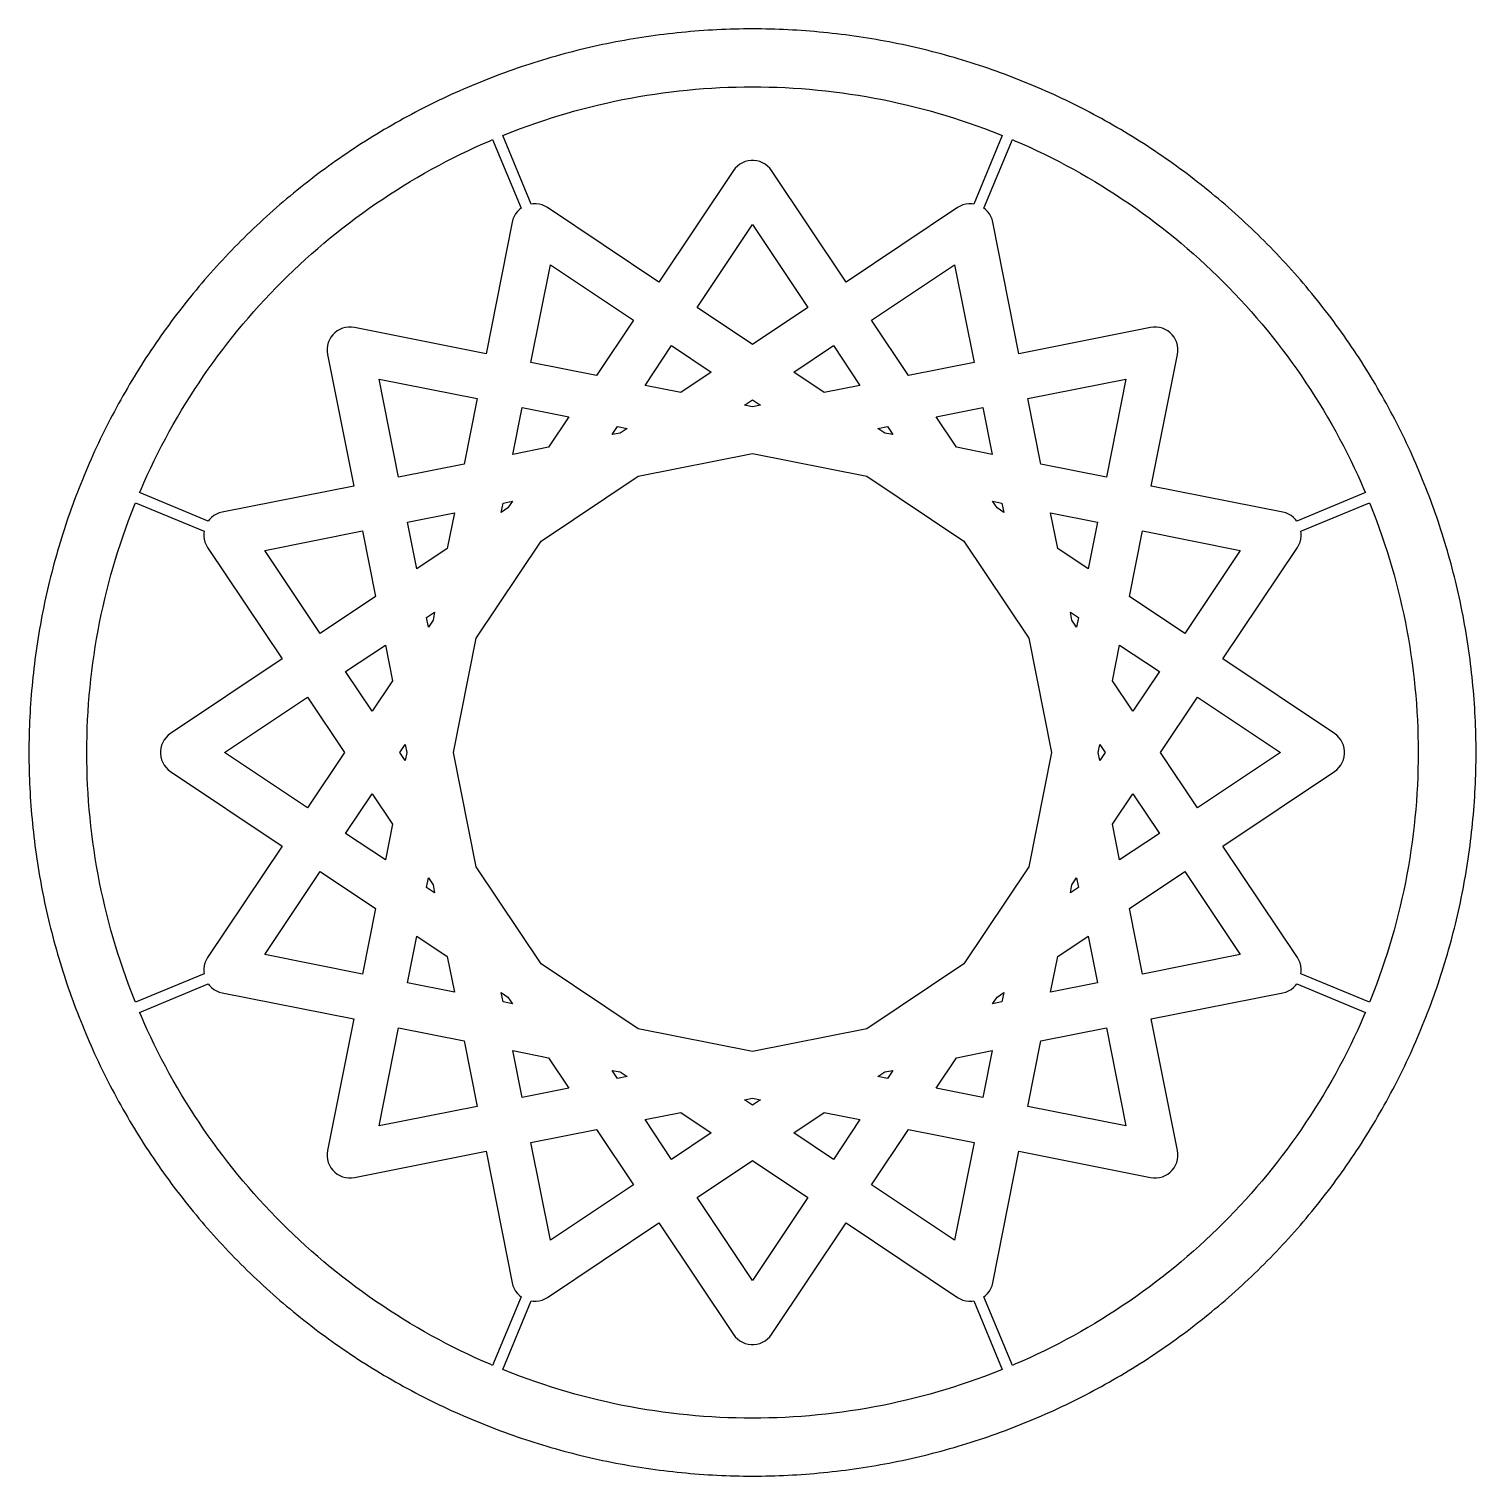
# Model space of a CAD drawing. Header units: metres. Extents: x 0 to 300, y 0 to 300.
import ezdxf

# ---------------------------------------------------------------- set-up
doc = ezdxf.new("R2010")
doc.units = ezdxf.units.M

msp = doc.modelspace()

# ---------------------------------------------------------------- linework, layer by layer
at = {"layer": 'CUT'}
for points in [[(299.9294, 154.6012), (299.8984, 155.5211), (299.8617, 156.4407), (299.8193, 157.3602), (299.7713, 158.2793), (299.7177, 159.1981), (299.6585, 160.1166), (299.5936, 161.0347), (299.523, 161.9524), (299.4469, 162.8696), (299.3651, 163.7863), (299.2777, 164.7026), (299.1847, 165.6182), (299.086, 166.5333), (298.9818, 167.4478), (298.8719, 168.3616), (298.7565, 169.2747), (298.6354, 170.1871), (298.5087, 171.0987), (298.3765, 172.0096), (298.2386, 172.9196), (298.0952, 173.8287), (297.9462, 174.737), (297.7916, 175.6443), (297.6315, 176.5506), (297.4658, 177.456), (297.2946, 178.3603), (297.1178, 179.2635), (296.9355, 180.1657), (296.7476, 181.0667), (296.5542, 181.9665), (296.3553, 182.8652), (296.1509, 183.7626), (295.941, 184.6587), (295.7256, 185.5535), (295.5047, 186.447), (295.2783, 187.3391), (295.0465, 188.2298), (294.8092, 189.1191), (294.5664, 190.0069), (294.3182, 190.8932), (294.0646, 191.778), (293.8055, 192.6611), (293.5411, 193.5427), (293.2712, 194.4226), (292.9959, 195.3009), (292.7153, 196.1774), (292.4292, 197.0523), (292.1378, 197.9253), (291.8411, 198.7965), (291.539, 199.6659), (291.2316, 200.5335), (290.9189, 201.3991), (290.6009, 202.2628), (290.2775, 203.1245), (289.9489, 203.9843), (289.615, 204.8419), (289.2759, 205.6976), (288.9315, 206.5511), (288.5819, 207.4025), (288.2271, 208.2518), (287.8671, 209.0988), (287.5019, 209.9436), (287.1315, 210.7862), (286.7559, 211.6265), (286.3752, 212.4644), (285.9894, 213.3), (285.5984, 214.1333), (285.2023, 214.9641), (284.8012, 215.7924), (284.3949, 216.6183), (283.9836, 217.4417), (283.5673, 218.2625), (283.1459, 219.0808), (282.7196, 219.8965), (282.2882, 220.7095), (281.8518, 221.5199), (281.4105, 222.3276), (280.9642, 223.1325), (280.513, 223.9347), (280.0569, 224.7342), (279.5959, 225.5308), (279.13, 226.3245), (278.6593, 227.1154), (278.1837, 227.9034), (277.7033, 228.6885), (277.2181, 229.4705), (276.728, 230.2496), (276.2332, 231.0257), (275.7337, 231.7987), (275.2294, 232.5687), (274.7204, 233.3355), (274.2068, 234.0992), (273.6884, 234.8598), (273.1654, 235.6171), (272.6377, 236.3712), (272.1054, 237.1221), (271.5686, 237.8697), (271.0271, 238.614), (270.4811, 239.3549), (269.9306, 240.0925), (269.3755, 240.8267), (268.816, 241.5574), (268.252, 242.2847), (267.6835, 243.0086), (267.1106, 243.7289), (266.5333, 244.4457), (265.9516, 245.159), (265.3655, 245.8687), (264.7751, 246.5747), (264.1804, 247.2772), (263.5813, 247.9759), (262.978, 248.671), (262.3705, 249.3624), (261.7587, 250.05), (261.1427, 250.7338), (260.5225, 251.4139), (259.8981, 252.0901), (259.2697, 252.7626), (258.6371, 253.4311), (258.0004, 254.0957), (257.3596, 254.7564), (256.7148, 255.4132), (256.066, 256.066), (255.4132, 256.7148), (254.7564, 257.3596), (254.0957, 258.0004), (253.4311, 258.6371), (252.7626, 259.2697), (252.0901, 259.8981), (251.4139, 260.5225), (250.7338, 261.1427), (250.05, 261.7587), (249.3624, 262.3705), (248.671, 262.978), (247.9759, 263.5813), (247.2772, 264.1804), (246.5747, 264.7751), (245.8687, 265.3655), (245.159, 265.9516), (244.4457, 266.5333), (243.7289, 267.1106), (243.0086, 267.6835), (242.2847, 268.252), (241.5574, 268.816), (240.8267, 269.3755), (240.0925, 269.9306), (239.3549, 270.4811), (238.614, 271.0271), (237.8697, 271.5686), (237.1221, 272.1054), (236.3712, 272.6377), (235.6171, 273.1654), (234.8598, 273.6884), (234.0992, 274.2068), (233.3355, 274.7204), (232.5687, 275.2294), (231.7987, 275.7337), (231.0257, 276.2332), (230.2496, 276.728), (229.4705, 277.2181), (228.6885, 277.7033), (227.9034, 278.1837), (227.1154, 278.6593), (226.3245, 279.13), (225.5308, 279.5959), (224.7342, 280.0569), (223.9347, 280.513), (223.1325, 280.9642), (222.3276, 281.4105), (221.5199, 281.8518), (220.7095, 282.2882), (219.8965, 282.7196), (219.0808, 283.1459), (218.2625, 283.5673), (217.4417, 283.9836), (216.6183, 284.3949), (215.7924, 284.8012), (214.9641, 285.2023), (214.1333, 285.5984), (213.3, 285.9894), (212.4644, 286.3752), (211.6265, 286.7559), (210.7862, 287.1315), (209.9436, 287.5019), (209.0988, 287.8671), (208.2518, 288.2271), (207.4025, 288.5819), (206.5511, 288.9315), (205.6976, 289.2759), (204.8419, 289.615), (203.9843, 289.9489), (203.1245, 290.2775), (202.2628, 290.6009), (201.3991, 290.9189), (200.5335, 291.2316), (199.6659, 291.539), (198.7965, 291.8411), (197.9253, 292.1378), (197.0523, 292.4292), (196.1774, 292.7153), (195.3009, 292.9959), (194.4226, 293.2712), (193.5427, 293.5411), (192.6611, 293.8055), (191.778, 294.0646), (190.8932, 294.3182), (190.0069, 294.5664), (189.1191, 294.8092), (188.2298, 295.0465), (187.3391, 295.2783), (186.447, 295.5047), (185.5535, 295.7256), (184.6587, 295.941), (183.7626, 296.1509), (182.8652, 296.3553), (181.9665, 296.5542), (181.0667, 296.7476), (180.1657, 296.9355), (179.2635, 297.1178), (178.3603, 297.2946), (177.456, 297.4658), (176.5506, 297.6315), (175.6443, 297.7916), (174.737, 297.9462), (173.8287, 298.0952), (172.9196, 298.2386), (172.0096, 298.3765), (171.0987, 298.5087), (170.1871, 298.6354), (169.2747, 298.7565), (168.3616, 298.8719), (167.4478, 298.9818), (166.5333, 299.086), (165.6182, 299.1847), (164.7026, 299.2777), (163.7863, 299.3651), (162.8696, 299.4469), (161.9524, 299.523), (161.0347, 299.5936), (160.1166, 299.6585), (159.1981, 299.7177), (158.2793, 299.7713), (157.3602, 299.8193), (156.4407, 299.8617), (155.5211, 299.8984), (154.6012, 299.9294), (153.6812, 299.9548), (152.761, 299.9746), (151.8407, 299.9887), (150.9204, 299.9972), (150, 300), (149.0796, 299.9972), (148.1593, 299.9887), (147.239, 299.9746), (146.3188, 299.9548), (145.3988, 299.9294), (144.4789, 299.8984), (143.5593, 299.8617), (142.6398, 299.8193), (141.7207, 299.7713), (140.8019, 299.7177), (139.8834, 299.6585), (138.9653, 299.5936), (138.0476, 299.523), (137.1304, 299.4469), (136.2137, 299.3651), (135.2974, 299.2777), (134.3818, 299.1847), (133.4667, 299.086), (132.5522, 298.9818), (131.6384, 298.8719), (130.7253, 298.7565), (129.8129, 298.6354), (128.9013, 298.5087), (127.9904, 298.3765), (127.0804, 298.2386), (126.1713, 298.0952), (125.263, 297.9462), (124.3557, 297.7916), (123.4494, 297.6315), (122.544, 297.4658), (121.6397, 297.2946), (120.7365, 297.1178), (119.8343, 296.9355), (118.9333, 296.7476), (118.0335, 296.5542), (117.1348, 296.3553), (116.2374, 296.1509), (115.3413, 295.941), (114.4465, 295.7256), (113.553, 295.5047), (112.6609, 295.2783), (111.7702, 295.0465), (110.8809, 294.8092), (109.9931, 294.5664), (109.1068, 294.3182), (108.222, 294.0646), (107.3389, 293.8055), (106.4573, 293.5411), (105.5774, 293.2712), (104.6991, 292.9959), (103.8226, 292.7153), (102.9477, 292.4292), (102.0747, 292.1378), (101.2035, 291.8411), (100.3341, 291.539), (99.4665, 291.2316), (98.6009, 290.9189), (97.7372, 290.6009), (96.8755, 290.2775), (96.0157, 289.9489), (95.1581, 289.615), (94.3024, 289.2759), (93.4489, 288.9315), (92.5975, 288.5819), (91.7482, 288.2271), (90.9012, 287.8671), (90.0564, 287.5019), (89.2138, 287.1315), (88.3735, 286.7559), (87.5356, 286.3752), (86.7, 285.9894), (85.8667, 285.5984), (85.0359, 285.2023), (84.2076, 284.8012), (83.3817, 284.3949), (82.5583, 283.9836), (81.7375, 283.5673), (80.9192, 283.1459), (80.1035, 282.7196), (79.2905, 282.2882), (78.4801, 281.8518), (77.6724, 281.4105), (76.8675, 280.9642), (76.0653, 280.513), (75.2658, 280.0569), (74.4692, 279.5959), (73.6755, 279.13), (72.8846, 278.6593), (72.0966, 278.1837), (71.3115, 277.7033), (70.5295, 277.2181), (69.7504, 276.728), (68.9743, 276.2332), (68.2013, 275.7337), (67.4313, 275.2294), (66.6645, 274.7204), (65.9008, 274.2068), (65.1402, 273.6884), (64.3829, 273.1654), (63.6288, 272.6377), (62.8779, 272.1054), (62.1303, 271.5686), (61.386, 271.0271), (60.6451, 270.4811), (59.9075, 269.9306), (59.1733, 269.3755), (58.4426, 268.816), (57.7153, 268.252), (56.9914, 267.6835), (56.2711, 267.1106), (55.5543, 266.5333), (54.841, 265.9516), (54.1313, 265.3655), (53.4253, 264.7751), (52.7228, 264.1804), (52.0241, 263.5813), (51.329, 262.978), (50.6376, 262.3705), (49.95, 261.7587), (49.2662, 261.1427), (48.5861, 260.5225), (47.9099, 259.8981), (47.2374, 259.2697), (46.5689, 258.6371), (45.9043, 258.0004), (45.2436, 257.3596), (44.5868, 256.7148), (43.934, 256.066), (43.2852, 255.4132), (42.6404, 254.7564), (41.9996, 254.0957), (41.3629, 253.4311), (40.7303, 252.7626), (40.1019, 252.0901), (39.4775, 251.4139), (38.8573, 250.7338), (38.2413, 250.05), (37.6295, 249.3624), (37.022, 248.671), (36.4187, 247.9759), (35.8196, 247.2772), (35.2249, 246.5747), (34.6345, 245.8687), (34.0484, 245.159), (33.4667, 244.4457), (32.8894, 243.7289), (32.3165, 243.0086), (31.748, 242.2847), (31.184, 241.5574), (30.6245, 240.8267), (30.0694, 240.0925), (29.5189, 239.3549), (28.9729, 238.614), (28.4314, 237.8697), (27.8946, 237.1221), (27.3623, 236.3712), (26.8346, 235.6171), (26.3116, 234.8598), (25.7932, 234.0992), (25.2796, 233.3355), (24.7706, 232.5687), (24.2663, 231.7987), (23.7668, 231.0257), (23.272, 230.2496), (22.7819, 229.4705), (22.2967, 228.6885), (21.8163, 227.9034), (21.3407, 227.1154), (20.87, 226.3245), (20.4041, 225.5308), (19.9431, 224.7342), (19.487, 223.9347), (19.0358, 223.1325), (18.5895, 222.3276), (18.1482, 221.5199), (17.7118, 220.7095), (17.2804, 219.8965), (16.8541, 219.0808), (16.4327, 218.2625), (16.0164, 217.4417), (15.6051, 216.6183), (15.1988, 215.7924), (14.7977, 214.9641), (14.4016, 214.1333), (14.0106, 213.3), (13.6248, 212.4644), (13.2441, 211.6265), (12.8685, 210.7862), (12.4981, 209.9436), (12.1329, 209.0988), (11.7729, 208.2518), (11.4181, 207.4025), (11.0685, 206.5511), (10.7241, 205.6976), (10.385, 204.8419), (10.0511, 203.9843), (9.7225, 203.1245), (9.3991, 202.2628), (9.0811, 201.3991), (8.7684, 200.5335), (8.461, 199.6659), (8.1589, 198.7965), (7.8622, 197.9253), (7.5708, 197.0523), (7.2847, 196.1774), (7.0041, 195.3009), (6.7288, 194.4226), (6.4589, 193.5427), (6.1945, 192.6611), (5.9354, 191.778), (5.6818, 190.8932), (5.4336, 190.0069), (5.1908, 189.1191), (4.9535, 188.2298), (4.7217, 187.3391), (4.4953, 186.447), (4.2744, 185.5535), (4.059, 184.6587), (3.8491, 183.7626), (3.6447, 182.8652), (3.4458, 181.9665), (3.2524, 181.0667), (3.0645, 180.1657), (2.8822, 179.2635), (2.7054, 178.3603), (2.5342, 177.456), (2.3685, 176.5506), (2.2084, 175.6443), (2.0538, 174.737), (1.9048, 173.8287), (1.7614, 172.9196), (1.6235, 172.0096), (1.4913, 171.0987), (1.3646, 170.1871), (1.2435, 169.2747), (1.1281, 168.3616), (1.0182, 167.4478), (0.914, 166.5333), (0.8153, 165.6182), (0.7223, 164.7026), (0.6349, 163.7863), (0.5531, 162.8696), (0.477, 161.9524), (0.4064, 161.0347), (0.3415, 160.1166), (0.2823, 159.1981), (0.2287, 158.2793), (0.1807, 157.3602), (0.1383, 156.4407), (0.1016, 155.5211), (0.0706, 154.6012), (0.0452, 153.6812), (0.0254, 152.761), (0.0113, 151.8407), (0.0028, 150.9204), (0, 150), (0.0028, 149.0796), (0.0113, 148.1593), (0.0254, 147.239), (0.0452, 146.3188), (0.0706, 145.3988), (0.1016, 144.4789), (0.1383, 143.5593), (0.1807, 142.6398), (0.2287, 141.7207), (0.2823, 140.8019), (0.3415, 139.8834), (0.4064, 138.9653), (0.477, 138.0476), (0.5531, 137.1304), (0.6349, 136.2137), (0.7223, 135.2974), (0.8153, 134.3818), (0.914, 133.4667), (1.0182, 132.5522), (1.1281, 131.6384), (1.2435, 130.7253), (1.3646, 129.8129), (1.4913, 128.9013), (1.6235, 127.9904), (1.7614, 127.0804), (1.9048, 126.1713), (2.0538, 125.263), (2.2084, 124.3557), (2.3685, 123.4494), (2.5342, 122.544), (2.7054, 121.6397), (2.8822, 120.7365), (3.0645, 119.8343), (3.2524, 118.9333), (3.4458, 118.0335), (3.6447, 117.1348), (3.8491, 116.2374), (4.059, 115.3413), (4.2744, 114.4465), (4.4953, 113.553), (4.7217, 112.6609), (4.9535, 111.7702), (5.1908, 110.8809), (5.4336, 109.9931), (5.6818, 109.1068), (5.9354, 108.222), (6.1945, 107.3389), (6.4589, 106.4573), (6.7288, 105.5774), (7.0041, 104.6991), (7.2847, 103.8226), (7.5708, 102.9477), (7.8622, 102.0747), (8.1589, 101.2035), (8.461, 100.3341), (8.7684, 99.4665), (9.0811, 98.6009), (9.3991, 97.7372), (9.7225, 96.8755), (10.0511, 96.0157), (10.385, 95.1581), (10.7241, 94.3024), (11.0685, 93.4489), (11.4181, 92.5975), (11.7729, 91.7482), (12.1329, 90.9012), (12.4981, 90.0564), (12.8685, 89.2138), (13.2441, 88.3735), (13.6248, 87.5356), (14.0106, 86.7), (14.4016, 85.8667), (14.7977, 85.0359), (15.1988, 84.2076), (15.6051, 83.3817), (16.0164, 82.5583), (16.4327, 81.7375), (16.8541, 80.9192), (17.2804, 80.1035), (17.7118, 79.2905), (18.1482, 78.4801), (18.5895, 77.6724), (19.0358, 76.8675), (19.487, 76.0653), (19.9431, 75.2658), (20.4041, 74.4692), (20.87, 73.6755), (21.3407, 72.8846), (21.8163, 72.0966), (22.2967, 71.3115), (22.7819, 70.5295), (23.272, 69.7504), (23.7668, 68.9743), (24.2663, 68.2013), (24.7706, 67.4313), (25.2796, 66.6645), (25.7932, 65.9008), (26.3116, 65.1402), (26.8346, 64.3829), (27.3623, 63.6288), (27.8946, 62.8779), (28.4314, 62.1303), (28.9729, 61.386), (29.5189, 60.6451), (30.0694, 59.9075), (30.6245, 59.1733), (31.184, 58.4426), (31.748, 57.7153), (32.3165, 56.9914), (32.8894, 56.2711), (33.4667, 55.5543), (34.0484, 54.841), (34.6345, 54.1313), (35.2249, 53.4253), (35.8196, 52.7228), (36.4187, 52.0241), (37.022, 51.329), (37.6295, 50.6376), (38.2413, 49.95), (38.8573, 49.2662), (39.4775, 48.5861), (40.1019, 47.9099), (40.7303, 47.2374), (41.3629, 46.5689), (41.9996, 45.9043), (42.6404, 45.2436), (43.2852, 44.5868), (43.934, 43.934), (44.5868, 43.2852), (45.2436, 42.6404), (45.9043, 41.9996), (46.5689, 41.3629), (47.2374, 40.7303), (47.9099, 40.1019), (48.5861, 39.4775), (49.2662, 38.8573), (49.95, 38.2413), (50.6376, 37.6295), (51.329, 37.022), (52.0241, 36.4187), (52.7228, 35.8196), (53.4253, 35.2249), (54.1313, 34.6345), (54.841, 34.0484), (55.5543, 33.4667), (56.2711, 32.8894), (56.9914, 32.3165), (57.7153, 31.748), (58.4426, 31.184), (59.1733, 30.6245), (59.9075, 30.0694), (60.6451, 29.5189), (61.386, 28.9729), (62.1303, 28.4314), (62.8779, 27.8946), (63.6288, 27.3623), (64.3829, 26.8346), (65.1402, 26.3116), (65.9008, 25.7932), (66.6645, 25.2796), (67.4313, 24.7706), (68.2013, 24.2663), (68.9743, 23.7668), (69.7504, 23.272), (70.5295, 22.7819), (71.3115, 22.2967), (72.0966, 21.8163), (72.8846, 21.3407), (73.6755, 20.87), (74.4692, 20.4041), (75.2658, 19.9431), (76.0653, 19.487), (76.8675, 19.0358), (77.6724, 18.5895), (78.4801, 18.1482), (79.2905, 17.7118), (80.1035, 17.2804), (80.9192, 16.8541), (81.7375, 16.4327), (82.5583, 16.0164), (83.3817, 15.6051), (84.2076, 15.1988), (85.0359, 14.7977), (85.8667, 14.4016), (86.7, 14.0106), (87.5356, 13.6248), (88.3735, 13.2441), (89.2138, 12.8685), (90.0564, 12.4981), (90.9012, 12.1329), (91.7482, 11.7729), (92.5975, 11.4181), (93.4489, 11.0685), (94.3024, 10.7241), (95.1581, 10.385), (96.0157, 10.0511), (96.8755, 9.7225), (97.7372, 9.3991), (98.6009, 9.0811), (99.4665, 8.7684), (100.3341, 8.461), (101.2035, 8.1589), (102.0747, 7.8622), (102.9477, 7.5708), (103.8226, 7.2847), (104.6991, 7.0041), (105.5774, 6.7288), (106.4573, 6.4589), (107.3389, 6.1945), (108.222, 5.9354), (109.1068, 5.6818), (109.9931, 5.4336), (110.8809, 5.1908), (111.7702, 4.9535), (112.6609, 4.7217), (113.553, 4.4953), (114.4465, 4.2744), (115.3413, 4.059), (116.2374, 3.8491), (117.1348, 3.6447), (118.0335, 3.4458), (118.9333, 3.2524), (119.8343, 3.0645), (120.7365, 2.8822), (121.6397, 2.7054), (122.544, 2.5342), (123.4494, 2.3685), (124.3557, 2.2084), (125.263, 2.0538), (126.1713, 1.9048), (127.0804, 1.7614), (127.9904, 1.6235), (128.9013, 1.4913), (129.8129, 1.3646), (130.7253, 1.2435), (131.6384, 1.1281), (132.5522, 1.0182), (133.4667, 0.914), (134.3818, 0.8153), (135.2974, 0.7223), (136.2137, 0.6349), (137.1304, 0.5531), (138.0476, 0.477), (138.9653, 0.4064), (139.8834, 0.3415), (140.8019, 0.2823), (141.7207, 0.2287), (142.6398, 0.1807), (143.5593, 0.1383), (144.4789, 0.1016), (145.3988, 0.0706), (146.3188, 0.0452), (147.239, 0.0254), (148.1593, 0.0113), (149.0796, 0.0028), (150, 0), (150.9204, 0.0028), (151.8407, 0.0113), (152.761, 0.0254), (153.6812, 0.0452), (154.6012, 0.0706), (155.5211, 0.1016), (156.4407, 0.1383), (157.3602, 0.1807), (158.2793, 0.2287), (159.1981, 0.2823), (160.1166, 0.3415), (161.0347, 0.4064), (161.9524, 0.477), (162.8696, 0.5531), (163.7863, 0.6349), (164.7026, 0.7223), (165.6182, 0.8153), (166.5333, 0.914), (167.4478, 1.0182), (168.3616, 1.1281), (169.2747, 1.2435), (170.1871, 1.3646), (171.0987, 1.4913), (172.0096, 1.6235), (172.9196, 1.7614), (173.8287, 1.9048), (174.737, 2.0538), (175.6443, 2.2084), (176.5506, 2.3685), (177.456, 2.5342), (178.3603, 2.7054), (179.2635, 2.8822), (180.1657, 3.0645), (181.0667, 3.2524), (181.9665, 3.4458), (182.8652, 3.6447), (183.7626, 3.8491), (184.6587, 4.059), (185.5535, 4.2744), (186.447, 4.4953), (187.3391, 4.7217), (188.2298, 4.9535), (189.1191, 5.1908), (190.0069, 5.4336), (190.8932, 5.6818), (191.778, 5.9354), (192.6611, 6.1945), (193.5427, 6.4589), (194.4226, 6.7288), (195.3009, 7.0041), (196.1774, 7.2847), (197.0523, 7.5708), (197.9253, 7.8622), (198.7965, 8.1589), (199.6659, 8.461), (200.5335, 8.7684), (201.3991, 9.0811), (202.2628, 9.3991), (203.1245, 9.7225), (203.9843, 10.0511), (204.8419, 10.385), (205.6976, 10.7241), (206.5511, 11.0685), (207.4025, 11.4181), (208.2518, 11.7729), (209.0988, 12.1329), (209.9436, 12.4981), (210.7862, 12.8685), (211.6265, 13.2441), (212.4644, 13.6248), (213.3, 14.0106), (214.1333, 14.4016), (214.9641, 14.7977), (215.7924, 15.1988), (216.6183, 15.6051), (217.4417, 16.0164), (218.2625, 16.4327), (219.0808, 16.8541), (219.8965, 17.2804), (220.7095, 17.7118), (221.5199, 18.1482), (222.3276, 18.5895), (223.1325, 19.0358), (223.9347, 19.487), (224.7342, 19.9431), (225.5308, 20.4041), (226.3245, 20.87), (227.1154, 21.3407), (227.9034, 21.8163), (228.6885, 22.2967), (229.4705, 22.7819), (230.2496, 23.272), (231.0257, 23.7668), (231.7987, 24.2663), (232.5687, 24.7706), (233.3355, 25.2796), (234.0992, 25.7932), (234.8598, 26.3116), (235.6171, 26.8346), (236.3712, 27.3623), (237.1221, 27.8946), (237.8697, 28.4314), (238.614, 28.9729), (239.3549, 29.5189), (240.0925, 30.0694), (240.8267, 30.6245), (241.5574, 31.184), (242.2847, 31.748), (243.0086, 32.3165), (243.7289, 32.8894), (244.4457, 33.4667), (245.159, 34.0484), (245.8687, 34.6345), (246.5747, 35.2249), (247.2772, 35.8196), (247.9759, 36.4187), (248.671, 37.022), (249.3624, 37.6295), (250.05, 38.2413), (250.7338, 38.8573), (251.4139, 39.4775), (252.0901, 40.1019), (252.7626, 40.7303), (253.4311, 41.3629), (254.0957, 41.9996), (254.7564, 42.6404), (255.4132, 43.2852), (256.066, 43.934), (256.7148, 44.5868), (257.3596, 45.2436), (258.0004, 45.9043), (258.6371, 46.5689), (259.2697, 47.2374), (259.8981, 47.9099), (260.5225, 48.5861), (261.1427, 49.2662), (261.7587, 49.95), (262.3705, 50.6376), (262.978, 51.329), (263.5813, 52.0241), (264.1804, 52.7228), (264.7751, 53.4253), (265.3655, 54.1313), (265.9516, 54.841), (266.5333, 55.5543), (267.1106, 56.2711), (267.6835, 56.9914), (268.252, 57.7153), (268.816, 58.4426), (269.3755, 59.1733), (269.9306, 59.9075), (270.4811, 60.6451), (271.0271, 61.386), (271.5686, 62.1303), (272.1054, 62.8779), (272.6377, 63.6288), (273.1654, 64.3829), (273.6884, 65.1402), (274.2068, 65.9008), (274.7204, 66.6645), (275.2294, 67.4313), (275.7337, 68.2013), (276.2332, 68.9743), (276.728, 69.7504), (277.2181, 70.5295), (277.7033, 71.3115), (278.1837, 72.0966), (278.6593, 72.8846), (279.13, 73.6755), (279.5959, 74.4692), (280.0569, 75.2658), (280.513, 76.0653), (280.9642, 76.8675), (281.4105, 77.6724), (281.8518, 78.4801), (282.2882, 79.2905), (282.7196, 80.1035), (283.1459, 80.9192), (283.5673, 81.7375), (283.9836, 82.5583), (284.3949, 83.3817), (284.8012, 84.2076), (285.2023, 85.0359), (285.5984, 85.8667), (285.9894, 86.7), (286.3752, 87.5356), (286.7559, 88.3735), (287.1315, 89.2138), (287.5019, 90.0564), (287.8671, 90.9012), (288.2271, 91.7482), (288.5819, 92.5975), (288.9315, 93.4489), (289.2759, 94.3024), (289.615, 95.1581), (289.9489, 96.0157), (290.2775, 96.8755), (290.6009, 97.7372), (290.9189, 98.6009), (291.2316, 99.4665), (291.539, 100.3341), (291.8411, 101.2035), (292.1378, 102.0747), (292.4292, 102.9477), (292.7153, 103.8226), (292.9959, 104.6991), (293.2712, 105.5774), (293.5411, 106.4573), (293.8055, 107.3389), (294.0646, 108.222), (294.3182, 109.1068), (294.5664, 109.9931), (294.8092, 110.8809), (295.0465, 111.7702), (295.2783, 112.6609), (295.5047, 113.553), (295.7256, 114.4465), (295.941, 115.3413), (296.1509, 116.2374), (296.3553, 117.1348), (296.5542, 118.0335), (296.7476, 118.9333), (296.9355, 119.8343), (297.1178, 120.7365), (297.2946, 121.6397), (297.4658, 122.544), (297.6315, 123.4494), (297.7916, 124.3557), (297.9462, 125.263), (298.0952, 126.1713), (298.2386, 127.0804), (298.3765, 127.9904), (298.5087, 128.9013), (298.6354, 129.8129), (298.7565, 130.7253), (298.8719, 131.6384), (298.9818, 132.5522), (299.086, 133.4667), (299.1847, 134.3818), (299.2777, 135.2974), (299.3651, 136.2137), (299.4469, 137.1304), (299.523, 138.0476), (299.5936, 138.9653), (299.6585, 139.8834), (299.7177, 140.8019), (299.7713, 141.7207), (299.8193, 142.6398), (299.8617, 143.5593), (299.8984, 144.4789), (299.9294, 145.3988), (299.9548, 146.3188), (299.9746, 147.239), (299.9887, 148.1593), (299.9972, 149.0796), (300, 150), (299.9972, 150.9204), (299.9887, 151.8407), (299.9746, 152.761), (299.9548, 153.6812), (299.9294, 154.6012)], [(98.2548, 277.9289), (98.7582, 278.1338), (100.3345, 278.753), (101.9182, 279.3528), (103.5092, 279.9331), (105.1072, 280.4938), (106.7119, 281.0349), (108.3232, 281.5562), (109.9407, 282.0578), (111.5643, 282.5394), (113.1936, 283.0011), (114.8285, 283.4428), (116.4687, 283.8643), (118.114, 284.2657), (119.764, 284.6469), (121.4186, 285.0078), (123.0775, 285.3484), (124.7405, 285.6686), (126.4073, 285.9683), (128.0776, 286.2476), (129.7512, 286.5064), (131.4279, 286.7446), (133.1073, 286.9622), (134.7893, 287.1592), (136.4736, 287.3355), (138.16, 287.4911), (139.8481, 287.6261), (141.5377, 287.7403), (143.2287, 287.8338), (144.9206, 287.9065), (146.6133, 287.9584), (148.3065, 287.9896), (150, 288), (151.6935, 287.9896), (153.3867, 287.9584), (155.0794, 287.9065), (156.7713, 287.8338), (158.4623, 287.7403), (160.1519, 287.6261), (161.84, 287.4911), (163.5264, 287.3355), (165.2107, 287.1592), (166.8927, 286.9622), (168.5721, 286.7446), (170.2488, 286.5064), (171.9224, 286.2476), (173.5927, 285.9683), (175.2595, 285.6686), (176.9225, 285.3484), (178.5814, 285.0078), (180.236, 284.6469), (181.886, 284.2657), (183.5313, 283.8643), (185.1715, 283.4428), (186.8064, 283.0011), (188.4357, 282.5394), (190.0593, 282.0578), (191.6768, 281.5562), (193.2881, 281.0349), (194.8928, 280.4938), (196.4908, 279.9331), (198.0818, 279.3528), (199.6655, 278.753), (201.2418, 278.1338), (201.7452, 277.9289), (195.8541, 263.7067), (195.4673, 263.7576), (194.846, 263.7576), (194.23, 263.6765), (193.6298, 263.5157), (193.0558, 263.2779), (192.5177, 262.9673), (169.3977, 247.519), (153.9495, 270.639), (153.5712, 271.1319), (153.1319, 271.5712), (152.639, 271.9495), (152.1009, 272.2601), (151.5268, 272.4979), (150.9267, 272.6587), (150.3107, 272.7398), (149.6893, 272.7398), (149.0733, 272.6587), (148.4732, 272.4979), (147.8991, 272.2601), (147.361, 271.9495), (146.8681, 271.5712), (146.4288, 271.1319), (146.0505, 270.639), (130.6023, 247.519), (107.4823, 262.9673), (106.9442, 263.2779), (106.3702, 263.5157), (105.77, 263.6765), (105.154, 263.7576), (104.5327, 263.7576), (104.1459, 263.7067), (98.2548, 277.9289)], [(22.9512, 203.8701), (23.1623, 204.3709), (23.8391, 205.9233), (24.5348, 207.4673), (25.2495, 209.0026), (25.9829, 210.529), (26.735, 212.0464), (27.5057, 213.5543), (28.2949, 215.0527), (29.1023, 216.5414), (29.928, 218.02), (30.7717, 219.4883), (31.6335, 220.9462), (32.513, 222.3934), (33.4102, 223.8297), (34.325, 225.2548), (35.2572, 226.6687), (36.2067, 228.071), (37.1733, 229.4615), (38.1569, 230.8401), (39.1574, 232.2065), (40.1745, 233.5605), (41.2082, 234.902), (42.2583, 236.2306), (43.3246, 237.5463), (44.4069, 238.8488), (45.5052, 240.1379), (46.6192, 241.4134), (47.7487, 242.6751), (48.8937, 243.9229), (50.0539, 245.1566), (51.2291, 246.3759), (52.4193, 247.5807), (53.6241, 248.7709), (54.8434, 249.9461), (56.0771, 251.1063), (57.3249, 252.2513), (58.5866, 253.3808), (59.8621, 254.4948), (61.1512, 255.5931), (62.4537, 256.6754), (63.7694, 257.7417), (65.098, 258.7918), (66.4395, 259.8255), (67.7935, 260.8426), (69.1599, 261.8431), (70.5385, 262.8267), (71.929, 263.7933), (73.3313, 264.7428), (74.7452, 265.675), (76.1703, 266.5898), (77.6066, 267.487), (79.0538, 268.3665), (80.5117, 269.2283), (81.98, 270.072), (83.4586, 270.8977), (84.9473, 271.7051), (86.4457, 272.4943), (87.9536, 273.265), (89.471, 274.0171), (90.9974, 274.7505), (92.5327, 275.4652), (94.0767, 276.1609), (95.6291, 276.8377), (96.1299, 277.0488), (102.021, 262.8265), (101.7115, 262.589), (101.2721, 262.1497), (100.8939, 261.6567), (100.5832, 261.1187), (100.3454, 260.5446), (100.1846, 259.9445), (94.7599, 232.6726), (67.4881, 238.0973), (66.8721, 238.1784), (66.2507, 238.1784), (65.6347, 238.0973), (65.0346, 237.9365), (64.4605, 237.6987), (63.9224, 237.3881), (63.4295, 237.0098), (62.9902, 236.5705), (62.6119, 236.0776), (62.3013, 235.5395), (62.0635, 234.9654), (61.9027, 234.3653), (61.8216, 233.7493), (61.8216, 233.1279), (61.9027, 232.5119), (67.3274, 205.2401), (40.0555, 199.8154), (39.4554, 199.6546), (38.8813, 199.4168), (38.3433, 199.1061), (37.8503, 198.7279), (37.411, 198.2885), (37.1735, 197.979), (22.9512, 203.8701)], [(203.8701, 277.0488), (204.3709, 276.8377), (205.9233, 276.1609), (207.4673, 275.4652), (209.0026, 274.7505), (210.529, 274.0171), (212.0464, 273.265), (213.5543, 272.4943), (215.0527, 271.7051), (216.5414, 270.8977), (218.02, 270.072), (219.4883, 269.2283), (220.9462, 268.3665), (222.3934, 267.487), (223.8297, 266.5898), (225.2548, 265.675), (226.6687, 264.7428), (228.071, 263.7933), (229.4615, 262.8267), (230.8401, 261.8431), (232.2065, 260.8426), (233.5605, 259.8255), (234.902, 258.7918), (236.2306, 257.7417), (237.5463, 256.6754), (238.8488, 255.5931), (240.1379, 254.4948), (241.4134, 253.3808), (242.6751, 252.2513), (243.9229, 251.1063), (245.1566, 249.9461), (246.3759, 248.7709), (247.5807, 247.5807), (248.7709, 246.3759), (249.9461, 245.1566), (251.1063, 243.9229), (252.2513, 242.6751), (253.3808, 241.4134), (254.4948, 240.1379), (255.5931, 238.8488), (256.6754, 237.5463), (257.7417, 236.2306), (258.7918, 234.902), (259.8255, 233.5605), (260.8426, 232.2065), (261.8431, 230.8401), (262.8267, 229.4615), (263.7933, 228.071), (264.7428, 226.6687), (265.675, 225.2548), (266.5898, 223.8297), (267.487, 222.3934), (268.3665, 220.9462), (269.2283, 219.4883), (270.072, 218.02), (270.8977, 216.5414), (271.7051, 215.0527), (272.4943, 213.5543), (273.265, 212.0464), (274.0171, 210.529), (274.7505, 209.0026), (275.4652, 207.4673), (276.1609, 205.9233), (276.8377, 204.3709), (277.0488, 203.8701), (262.8265, 197.979), (262.589, 198.2885), (262.1497, 198.7279), (261.6567, 199.1061), (261.1187, 199.4168), (260.5446, 199.6546), (259.9445, 199.8154), (232.6726, 205.2401), (238.0973, 232.5119), (238.1784, 233.1279), (238.1784, 233.7493), (238.0973, 234.3653), (237.9365, 234.9654), (237.6987, 235.5395), (237.3881, 236.0776), (237.0098, 236.5705), (236.5705, 237.0098), (236.0776, 237.3881), (235.5395, 237.6987), (234.9654, 237.9365), (234.3653, 238.0973), (233.7493, 238.1784), (233.1279, 238.1784), (232.5119, 238.0973), (205.2401, 232.6726), (199.8154, 259.9445), (199.6546, 260.5446), (199.4168, 261.1187), (199.1061, 261.6567), (198.7279, 262.1497), (198.2885, 262.589), (197.979, 262.8265), (203.8701, 277.0488)], [(150, 259.4502), (161.4988, 242.2411), (150, 234.5579), (138.5012, 242.2411), (150, 259.4502)], [(108.1152, 251.1188), (125.3243, 239.62), (117.6411, 228.1213), (104.0774, 230.8193), (108.1152, 251.1188)], [(195.9226, 230.8193), (182.3589, 228.1213), (174.6757, 239.62), (191.8848, 251.1188), (195.9226, 230.8193)], [(127.7263, 226.1152), (133.2233, 234.3421), (141.4502, 228.8451), (135.1536, 224.6378), (127.7263, 226.1152)], [(172.2737, 226.1152), (164.8464, 224.6378), (158.5498, 228.8451), (166.7767, 234.3421), (172.2737, 226.1152)], [(90.2086, 209.7914), (76.6448, 207.0934), (72.607, 227.393), (92.9066, 223.3552), (90.2086, 209.7914)], [(209.7914, 209.7914), (207.0934, 223.3552), (227.393, 227.393), (223.3552, 207.0934), (209.7914, 209.7914)], [(151.6695, 222.0168), (150, 221.6847), (148.3305, 222.0168), (150, 223.1323), (151.6695, 222.0168)], [(107.7211, 213.2749), (100.2937, 211.7975), (102.224, 221.5018), (111.9283, 219.5715), (107.7211, 213.2749)], [(192.2789, 213.2749), (188.0717, 219.5715), (197.776, 221.5018), (199.7063, 211.7975), (192.2789, 213.2749)], [(122.5675, 216.228), (120.898, 215.8959), (122.0135, 217.5654), (123.9828, 217.1737), (122.5675, 216.228)], [(177.4325, 216.228), (176.0172, 217.1737), (177.9865, 217.5654), (179.102, 215.8959), (177.4325, 216.228)], [(173.7258, 207.2792), (193.8396, 193.8396), (207.2792, 173.7258), (211.9986, 150), (207.2792, 126.2742), (193.8396, 106.1604), (173.7258, 92.7208), (150, 88.0014), (126.2742, 92.7208), (106.1604, 106.1604), (92.7208, 126.2742), (88.0014, 150), (92.7208, 173.7258), (106.1604, 193.8396), (126.2742, 207.2792), (150, 211.9986), (173.7258, 207.2792)], [(21.8662, 98.7582), (21.247, 100.3345), (20.6472, 101.9182), (20.0669, 103.5092), (19.5062, 105.1072), (18.9651, 106.7119), (18.4438, 108.3232), (17.9422, 109.9407), (17.4606, 111.5643), (16.9989, 113.1936), (16.5572, 114.8285), (16.1357, 116.4687), (15.7343, 118.114), (15.3531, 119.764), (14.9922, 121.4186), (14.6516, 123.0775), (14.3314, 124.7405), (14.0317, 126.4073), (13.7524, 128.0776), (13.4936, 129.7512), (13.2554, 131.4279), (13.0378, 133.1073), (12.8408, 134.7893), (12.6645, 136.4736), (12.5089, 138.16), (12.3739, 139.8481), (12.2597, 141.5377), (12.1662, 143.2287), (12.0935, 144.9206), (12.0416, 146.6133), (12.0104, 148.3065), (12, 150), (12.0104, 151.6935), (12.0416, 153.3867), (12.0935, 155.0794), (12.1662, 156.7713), (12.2597, 158.4623), (12.3739, 160.1519), (12.5089, 161.84), (12.6645, 163.5264), (12.8408, 165.2107), (13.0378, 166.8927), (13.2554, 168.5721), (13.4936, 170.2488), (13.7524, 171.9224), (14.0317, 173.5927), (14.3314, 175.2595), (14.6516, 176.9225), (14.9922, 178.5814), (15.3531, 180.236), (15.7343, 181.886), (16.1357, 183.5313), (16.5572, 185.1715), (16.9989, 186.8064), (17.4606, 188.4357), (17.9422, 190.0593), (18.4438, 191.6768), (18.9651, 193.2881), (19.5062, 194.8928), (20.0669, 196.4908), (20.6472, 198.0818), (21.247, 199.6655), (21.8662, 201.2418), (22.0711, 201.7452), (36.2933, 195.8541), (36.2424, 195.4673), (36.2424, 194.846), (36.3235, 194.23), (36.4843, 193.6298), (36.7221, 193.0558), (37.0327, 192.5177), (52.481, 169.3977), (29.361, 153.9495), (28.8681, 153.5712), (28.4288, 153.1319), (28.0505, 152.639), (27.7399, 152.1009), (27.5021, 151.5268), (27.3413, 150.9267), (27.2602, 150.3107), (27.2602, 149.6893), (27.3413, 149.0733), (27.5021, 148.4732), (27.7399, 147.8991), (28.0505, 147.361), (28.4288, 146.8681), (28.8681, 146.4288), (29.361, 146.0505), (52.481, 130.6023), (37.0327, 107.4823), (36.7221, 106.9442), (36.4843, 106.3702), (36.3235, 105.77), (36.2424, 105.154), (36.2424, 104.5327), (36.2933, 104.1459), (22.0711, 98.2548), (21.8662, 98.7582)], [(98.2877, 201.7123), (100.257, 202.1041), (99.3113, 200.6887), (97.8959, 199.743), (98.2877, 201.7123)], [(201.7123, 201.7123), (202.1041, 199.743), (200.6887, 200.6887), (199.743, 202.1041), (201.7123, 201.7123)], [(277.9289, 201.7452), (278.1338, 201.2418), (278.753, 199.6655), (279.3528, 198.0818), (279.9331, 196.4908), (280.4938, 194.8928), (281.0349, 193.2881), (281.5562, 191.6768), (282.0578, 190.0593), (282.5394, 188.4357), (283.0011, 186.8064), (283.4428, 185.1715), (283.8643, 183.5313), (284.2657, 181.886), (284.6469, 180.236), (285.0078, 178.5814), (285.3484, 176.9225), (285.6686, 175.2595), (285.9683, 173.5927), (286.2476, 171.9224), (286.5064, 170.2488), (286.7446, 168.5721), (286.9622, 166.8927), (287.1592, 165.2107), (287.3355, 163.5264), (287.4911, 161.84), (287.6261, 160.1519), (287.7403, 158.4623), (287.8338, 156.7713), (287.9065, 155.0794), (287.9584, 153.3867), (287.9896, 151.6935), (288, 150), (287.9896, 148.3065), (287.9584, 146.6133), (287.9065, 144.9206), (287.8338, 143.2287), (287.7403, 141.5377), (287.6261, 139.8481), (287.4911, 138.16), (287.3355, 136.4736), (287.1592, 134.7893), (286.9622, 133.1073), (286.7446, 131.4279), (286.5064, 129.7512), (286.2476, 128.0776), (285.9683, 126.4073), (285.6686, 124.7405), (285.3484, 123.0775), (285.0078, 121.4186), (284.6469, 119.764), (284.2657, 118.114), (283.8643, 116.4687), (283.4428, 114.8285), (283.0011, 113.1936), (282.5394, 111.5643), (282.0578, 109.9407), (281.5562, 108.3232), (281.0349, 106.7119), (280.4938, 105.1072), (279.9331, 103.5092), (279.3528, 101.9182), (278.753, 100.3345), (278.1338, 98.7582), (277.9289, 98.2548), (263.7067, 104.1459), (263.7576, 104.5327), (263.7576, 105.154), (263.6765, 105.77), (263.5157, 106.3702), (263.2779, 106.9442), (262.9673, 107.4823), (247.519, 130.6023), (270.639, 146.0505), (271.1319, 146.4288), (271.5712, 146.8681), (271.9495, 147.361), (272.2601, 147.8991), (272.4979, 148.4732), (272.6587, 149.0733), (272.7398, 149.6893), (272.7398, 150.3107), (272.6587, 150.9267), (272.4979, 151.5268), (272.2601, 152.1009), (271.9495, 152.639), (271.5712, 153.1319), (271.1319, 153.5712), (270.639, 153.9495), (247.519, 169.3977), (262.9673, 192.5177), (263.2779, 193.0558), (263.5157, 193.6298), (263.6765, 194.23), (263.7576, 194.846), (263.7576, 195.4673), (263.7067, 195.8541), (277.9289, 201.7452)], [(78.4982, 197.776), (88.2025, 199.7063), (86.7251, 192.2789), (80.4285, 188.0717), (78.4982, 197.776)], [(213.2749, 192.2789), (211.7975, 199.7063), (221.5018, 197.776), (219.5715, 188.0717), (213.2749, 192.2789)], [(48.8812, 191.8848), (69.1807, 195.9226), (71.8787, 182.3589), (60.38, 174.6757), (48.8812, 191.8848)], [(228.1213, 182.3589), (230.8193, 195.9226), (251.1188, 191.8848), (239.62, 174.6757), (228.1213, 182.3589)], [(83.772, 177.4325), (82.8263, 176.0172), (82.4346, 177.9865), (84.1041, 179.102), (83.772, 177.4325)], [(216.228, 177.4325), (215.8959, 179.102), (217.5654, 177.9865), (217.1737, 176.0172), (216.228, 177.4325)], [(75.3622, 164.8464), (71.1549, 158.5498), (65.6579, 166.7767), (73.8848, 172.2737), (75.3622, 164.8464)], [(224.6378, 164.8464), (226.1152, 172.2737), (234.3421, 166.7767), (228.8451, 158.5498), (224.6378, 164.8464)], [(65.4421, 150), (57.7589, 138.5012), (40.5498, 150), (57.7589, 161.4988), (65.4421, 150)], [(234.5579, 150), (242.2411, 161.4988), (259.4502, 150), (242.2411, 138.5012), (234.5579, 150)], [(76.8677, 150), (77.9832, 151.6695), (78.3153, 150), (77.9832, 148.3305), (76.8677, 150)], [(221.6847, 150), (222.0168, 151.6695), (223.1323, 150), (222.0168, 148.3305), (221.6847, 150)], [(65.6579, 133.2233), (71.1549, 141.4502), (75.3622, 135.1536), (73.8848, 127.7263), (65.6579, 133.2233)], [(224.6378, 135.1536), (228.8451, 141.4502), (234.3421, 133.2233), (226.1152, 127.7263), (224.6378, 135.1536)], [(48.8812, 108.1152), (60.38, 125.3243), (71.8787, 117.6411), (69.1807, 104.0774), (48.8812, 108.1152)], [(82.4346, 122.0135), (82.8263, 123.9828), (83.772, 122.5675), (84.1041, 120.898), (82.4346, 122.0135)], [(216.228, 122.5675), (217.1737, 123.9828), (217.5654, 122.0135), (215.8959, 120.898), (216.228, 122.5675)], [(228.1213, 117.6411), (239.62, 125.3243), (251.1188, 108.1152), (230.8193, 104.0774), (228.1213, 117.6411)], [(78.4982, 102.224), (80.4285, 111.9283), (86.7251, 107.7211), (88.2025, 100.2937), (78.4982, 102.224)], [(213.2749, 107.7211), (219.5715, 111.9283), (221.5018, 102.224), (211.7975, 100.2937), (213.2749, 107.7211)], [(95.6291, 23.1623), (94.0767, 23.8391), (92.5327, 24.5348), (90.9974, 25.2495), (89.471, 25.9829), (87.9536, 26.735), (86.4457, 27.5057), (84.9473, 28.2949), (83.4586, 29.1023), (81.98, 29.928), (80.5117, 30.7717), (79.0538, 31.6335), (77.6066, 32.513), (76.1703, 33.4102), (74.7452, 34.325), (73.3313, 35.2572), (71.929, 36.2067), (70.5385, 37.1733), (69.1599, 38.1569), (67.7935, 39.1574), (66.4395, 40.1745), (65.098, 41.2082), (63.7694, 42.2583), (62.4537, 43.3246), (61.1512, 44.4069), (59.8621, 45.5052), (58.5866, 46.6192), (57.3249, 47.7487), (56.0771, 48.8937), (54.8434, 50.0539), (53.6241, 51.2291), (52.4193, 52.4193), (51.2291, 53.6241), (50.0539, 54.8434), (48.8937, 56.0771), (47.7487, 57.3249), (46.6192, 58.5866), (45.5052, 59.8621), (44.4069, 61.1512), (43.3246, 62.4537), (42.2583, 63.7694), (41.2082, 65.098), (40.1745, 66.4395), (39.1574, 67.7935), (38.1569, 69.1599), (37.1733, 70.5385), (36.2067, 71.929), (35.2572, 73.3313), (34.325, 74.7452), (33.4102, 76.1703), (32.513, 77.6066), (31.6335, 79.0538), (30.7717, 80.5117), (29.928, 81.98), (29.1023, 83.4586), (28.2949, 84.9473), (27.5057, 86.4457), (26.735, 87.9536), (25.9829, 89.471), (25.2495, 90.9974), (24.5348, 92.5327), (23.8391, 94.0767), (23.1623, 95.6291), (22.9512, 96.1299), (37.1735, 102.021), (37.411, 101.7115), (37.8503, 101.2721), (38.3433, 100.8939), (38.8813, 100.5832), (39.4554, 100.3454), (40.0555, 100.1846), (67.3274, 94.7599), (61.9027, 67.4881), (61.8216, 66.8721), (61.8216, 66.2507), (61.9027, 65.6347), (62.0635, 65.0346), (62.3013, 64.4605), (62.6119, 63.9224), (62.9902, 63.4295), (63.4295, 62.9902), (63.9224, 62.6119), (64.4605, 62.3013), (65.0346, 62.0635), (65.6347, 61.9027), (66.2507, 61.8216), (66.8721, 61.8216), (67.4881, 61.9027), (94.7599, 67.3274), (100.1846, 40.0555), (100.3454, 39.4554), (100.5832, 38.8813), (100.8939, 38.3433), (101.2721, 37.8503), (101.7115, 37.411), (102.021, 37.1735), (96.1299, 22.9512), (95.6291, 23.1623)], [(276.8377, 95.6291), (276.1609, 94.0767), (275.4652, 92.5327), (274.7505, 90.9974), (274.0171, 89.471), (273.265, 87.9536), (272.4943, 86.4457), (271.7051, 84.9473), (270.8977, 83.4586), (270.072, 81.98), (269.2283, 80.5117), (268.3665, 79.0538), (267.487, 77.6066), (266.5898, 76.1703), (265.675, 74.7452), (264.7428, 73.3313), (263.7933, 71.929), (262.8267, 70.5385), (261.8431, 69.1599), (260.8426, 67.7935), (259.8255, 66.4395), (258.7918, 65.098), (257.7417, 63.7694), (256.6754, 62.4537), (255.5931, 61.1512), (254.4948, 59.8621), (253.3808, 58.5866), (252.2513, 57.3249), (251.1063, 56.0771), (249.9461, 54.8434), (248.7709, 53.6241), (247.5807, 52.4193), (246.3759, 51.2291), (245.1566, 50.0539), (243.9229, 48.8937), (242.6751, 47.7487), (241.4134, 46.6192), (240.1379, 45.5052), (238.8488, 44.4069), (237.5463, 43.3246), (236.2306, 42.2583), (234.902, 41.2082), (233.5605, 40.1745), (232.2065, 39.1574), (230.8401, 38.1569), (229.4615, 37.1733), (228.071, 36.2067), (226.6687, 35.2572), (225.2548, 34.325), (223.8297, 33.4102), (222.3934, 32.513), (220.9462, 31.6335), (219.4883, 30.7717), (218.02, 29.928), (216.5414, 29.1023), (215.0527, 28.2949), (213.5543, 27.5057), (212.0464, 26.735), (210.529, 25.9829), (209.0026, 25.2495), (207.4673, 24.5348), (205.9233, 23.8391), (204.3709, 23.1623), (203.8701, 22.9512), (197.979, 37.1735), (198.2885, 37.411), (198.7279, 37.8503), (199.1061, 38.3433), (199.4168, 38.8813), (199.6546, 39.4554), (199.8154, 40.0555), (205.2401, 67.3274), (232.5119, 61.9027), (233.1279, 61.8216), (233.7493, 61.8216), (234.3653, 61.9027), (234.9654, 62.0635), (235.5395, 62.3013), (236.0776, 62.6119), (236.5705, 62.9902), (237.0098, 63.4295), (237.3881, 63.9224), (237.6987, 64.4605), (237.9365, 65.0346), (238.0973, 65.6347), (238.1784, 66.2507), (238.1784, 66.8721), (238.0973, 67.4881), (232.6726, 94.7599), (259.9445, 100.1846), (260.5446, 100.3454), (261.1187, 100.5832), (261.6567, 100.8939), (262.1497, 101.2721), (262.589, 101.7115), (262.8265, 102.021), (277.0488, 96.1299), (276.8377, 95.6291)], [(97.8959, 100.257), (99.3113, 99.3113), (100.257, 97.8959), (98.2877, 98.2877), (97.8959, 100.257)], [(200.6887, 99.3113), (202.1041, 100.257), (201.7123, 98.2877), (199.743, 97.8959), (200.6887, 99.3113)], [(72.607, 72.607), (76.6448, 92.9066), (90.2086, 90.2086), (92.9066, 76.6448), (72.607, 72.607)], [(209.7914, 90.2086), (223.3552, 92.9066), (227.393, 72.607), (207.0934, 76.6448), (209.7914, 90.2086)], [(111.9283, 80.4285), (102.224, 78.4982), (100.2937, 88.2025), (107.7211, 86.7251), (111.9283, 80.4285)], [(192.2789, 86.7251), (199.7063, 88.2025), (197.776, 78.4982), (188.0717, 80.4285), (192.2789, 86.7251)], [(120.898, 84.1041), (122.5675, 83.772), (123.9828, 82.8263), (122.0135, 82.4346), (120.898, 84.1041)], [(177.4325, 83.772), (179.102, 84.1041), (177.9865, 82.4346), (176.0172, 82.8263), (177.4325, 83.772)], [(150, 76.8677), (148.3305, 77.9832), (150, 78.3153), (151.6695, 77.9832), (150, 76.8677)], [(133.2233, 65.6579), (127.7263, 73.8848), (135.1536, 75.3622), (141.4502, 71.1549), (133.2233, 65.6579)], [(166.7767, 65.6579), (158.5498, 71.1549), (164.8464, 75.3622), (172.2737, 73.8848), (166.7767, 65.6579)], [(108.1152, 48.8812), (104.0774, 69.1807), (117.6411, 71.8787), (125.3243, 60.38), (108.1152, 48.8812)], [(191.8848, 48.8812), (174.6757, 60.38), (182.3589, 71.8787), (195.9226, 69.1807), (191.8848, 48.8812)], [(150, 40.5498), (138.5012, 57.7589), (150, 65.4421), (161.4988, 57.7589), (150, 40.5498)], [(201.2418, 21.8662), (199.6655, 21.247), (198.0818, 20.6472), (196.4908, 20.0669), (194.8928, 19.5062), (193.2881, 18.9651), (191.6768, 18.4438), (190.0593, 17.9422), (188.4357, 17.4606), (186.8064, 16.9989), (185.1715, 16.5572), (183.5313, 16.1357), (181.886, 15.7343), (180.236, 15.3531), (178.5814, 14.9922), (176.9225, 14.6516), (175.2595, 14.3314), (173.5927, 14.0317), (171.9224, 13.7524), (170.2488, 13.4936), (168.5721, 13.2554), (166.8927, 13.0378), (165.2107, 12.8408), (163.5264, 12.6645), (161.84, 12.5089), (160.1519, 12.3739), (158.4623, 12.2597), (156.7713, 12.1662), (155.0794, 12.0935), (153.3867, 12.0416), (151.6935, 12.0104), (150, 12), (148.3065, 12.0104), (146.6133, 12.0416), (144.9206, 12.0935), (143.2287, 12.1662), (141.5377, 12.2597), (139.8481, 12.3739), (138.16, 12.5089), (136.4736, 12.6645), (134.7893, 12.8408), (133.1073, 13.0378), (131.4279, 13.2554), (129.7512, 13.4936), (128.0776, 13.7524), (126.4073, 14.0317), (124.7405, 14.3314), (123.0775, 14.6516), (121.4186, 14.9922), (119.764, 15.3531), (118.114, 15.7343), (116.4687, 16.1357), (114.8285, 16.5572), (113.1936, 16.9989), (111.5643, 17.4606), (109.9407, 17.9422), (108.3232, 18.4438), (106.7119, 18.9651), (105.1072, 19.5062), (103.5092, 20.0669), (101.9182, 20.6472), (100.3345, 21.247), (98.7582, 21.8662), (98.2548, 22.0711), (104.1459, 36.2933), (104.5327, 36.2424), (105.154, 36.2424), (105.77, 36.3235), (106.3702, 36.4843), (106.9442, 36.7221), (107.4823, 37.0327), (130.6023, 52.481), (146.0505, 29.361), (146.4288, 28.8681), (146.8681, 28.4288), (147.361, 28.0505), (147.8991, 27.7399), (148.4732, 27.5021), (149.0733, 27.3413), (149.6893, 27.2602), (150.3107, 27.2602), (150.9267, 27.3413), (151.5268, 27.5021), (152.1009, 27.7399), (152.639, 28.0505), (153.1319, 28.4288), (153.5712, 28.8681), (153.9495, 29.361), (169.3977, 52.481), (192.5177, 37.0327), (193.0558, 36.7221), (193.6298, 36.4843), (194.23, 36.3235), (194.846, 36.2424), (195.4673, 36.2424), (195.8541, 36.2933), (201.7452, 22.0711), (201.2418, 21.8662)]]:
    msp.add_lwpolyline(points, close=True, dxfattribs=at)

doc.saveas('drawing.dxf')
